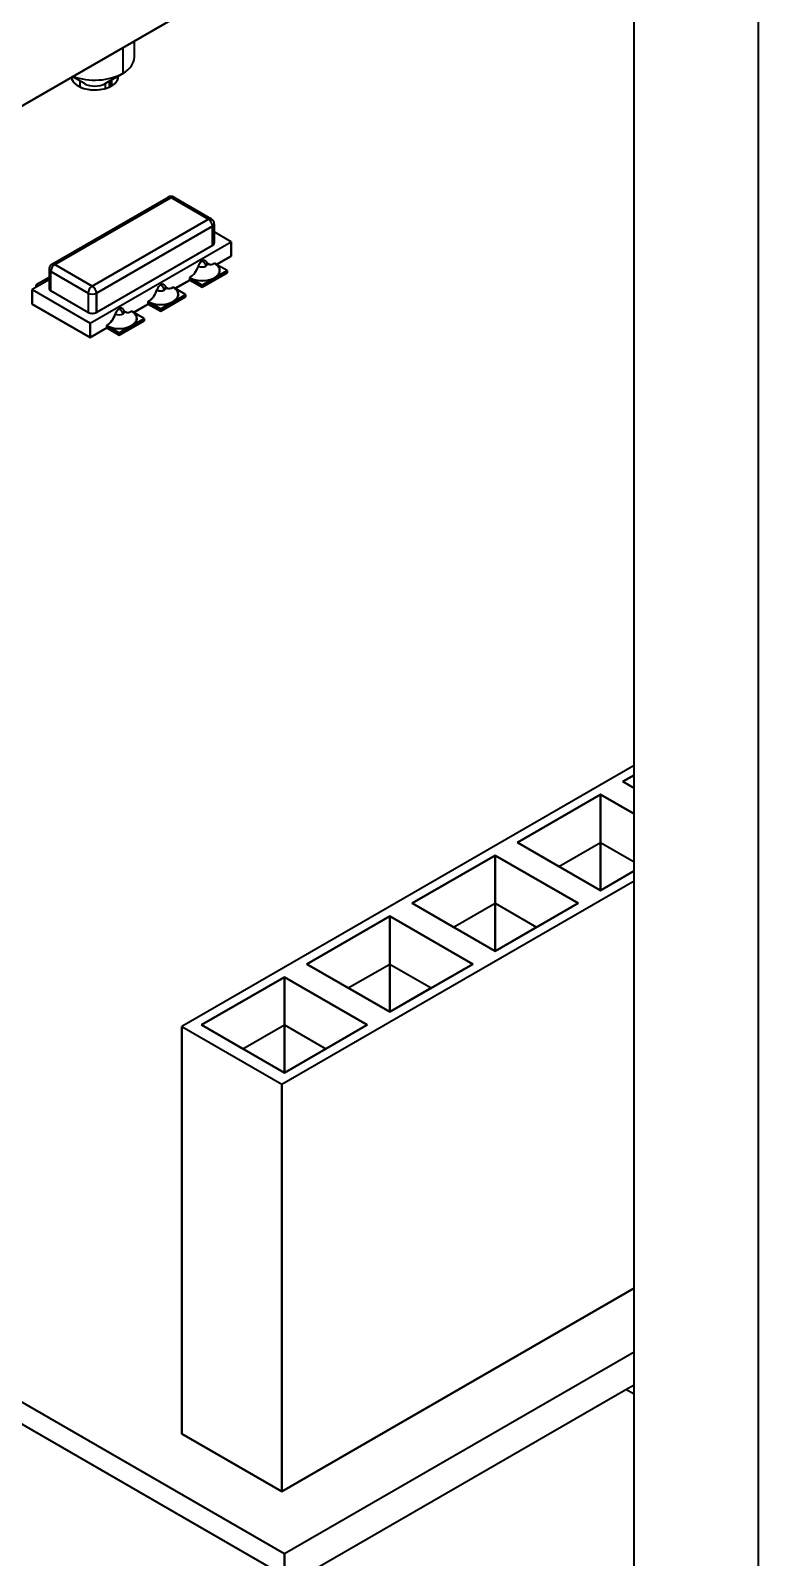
# Model space of a CAD drawing. Extents: x 146 to 1134, y 78 to 926.
# Drawn here: x 807.11 to 819.52, y 819.97 to 846.01 of the extents above; entities that cross this region are included whole.
import ezdxf

# ---------------------------------------------------------------- set-up
doc = ezdxf.new("R2010")
doc.units = 0

msp = doc.modelspace()

# ---------------------------------------------------------------- linework, layer by layer
at = {"color": 7, "lineweight": 35}
for p, q in [((819.524, 806.836), (819.524, 856.524)), ((817.403, 803.978), (817.403, 855.299)), ((795.58, 838.153), (815.344, 849.564)), ((815.344, 849.564), (795.58, 838.153))]:
    msp.add_line(p, q, dxfattribs=at)
at = {"color": 7, "lineweight": 35, "ltscale": 0.006886}
msp.add_line((808.884, 845.559), (808.884, 845.834), dxfattribs=at)
at = {"color": 7, "lineweight": 35, "ltscale": 0.010921}
msp.add_line((808.686, 845.72), (808.686, 845.283), dxfattribs=at)
msp.add_line((808.686, 845.72), (808.686, 845.283), dxfattribs=at)
at = {"color": 7, "lineweight": 35, "ltscale": 0.008675}
for p, q in [((808.386, 845.11), (808.686, 845.283)), ((808.686, 845.283), (808.386, 845.11))]:
    msp.add_line(p, q, dxfattribs=at)
at = {"color": 7, "lineweight": 35, "ltscale": 0.000158721}
msp.add_line((808.609, 845.232), (808.609, 845.239), dxfattribs=at)
at = {"color": 7, "lineweight": 35, "ltscale": 0.005816}
msp.add_line((808.032, 845.11), (807.831, 845.226), dxfattribs=at)
at = {"color": 7, "lineweight": 35, "ltscale": 0.002501}
for p, q in [((807.959, 845.052), (807.959, 845.152)), ((808.459, 845.052), (808.459, 845.152))]:
    msp.add_line(p, q, dxfattribs=at)
at = {"color": 7, "lineweight": 35, "ltscale": 0.002118}
msp.add_line((808.386, 845.11), (808.386, 845.025), dxfattribs=at)
msp.add_line((808.386, 845.11), (808.386, 845.025), dxfattribs=at)
at = {"color": 7, "lineweight": 35, "ltscale": 0.002551}
for p, q in [((808.492, 845.171), (808.492, 845.069)), ((808.492, 845.069), (808.492, 845.171))]:
    msp.add_line(p, q, dxfattribs=at)
at = {"color": 7, "lineweight": 35, "ltscale": 0.057155}
for p, q in [((807.48, 842.029), (809.459, 843.172)), ((809.509, 843.167), (807.53, 842.024)), ((807.53, 842.024), (809.509, 843.167)), ((808.166, 841.657), (810.146, 842.8)), ((810.146, 842.8), (808.166, 841.657))]:
    msp.add_line(p, q, dxfattribs=at)
at = {"color": 7, "lineweight": 35, "ltscale": 0.018372}
for p, q in [((810.146, 842.8), (809.509, 843.167)), ((809.509, 843.167), (810.146, 842.8)), ((809.559, 843.172), (810.196, 842.805)), ((807.53, 842.024), (808.166, 841.657)), ((808.166, 841.657), (807.53, 842.024))]:
    msp.add_line(p, q, dxfattribs=at)
at = {"color": 7, "lineweight": 35, "ltscale": 0.057154}
for p, q in [((808.237, 841.534), (810.217, 842.677)), ((810.217, 842.677), (808.237, 841.534)), ((810.217, 842.351), (808.237, 841.208)), ((810.217, 842.351), (808.237, 841.208))]:
    msp.add_line(p, q, dxfattribs=at)
at = {"color": 7, "lineweight": 35, "ltscale": 0.008165}
for p, q in [((810.217, 842.677), (810.217, 842.351)), ((810.217, 842.351), (810.217, 842.677)), ((807.43, 841.942), (807.43, 841.616)), ((807.459, 841.575), (807.459, 841.902)), ((807.459, 841.575), (807.459, 841.902)), ((808.095, 841.534), (808.095, 841.208)), ((808.095, 841.534), (808.095, 841.208)), ((808.237, 841.534), (808.237, 841.208)), ((808.237, 841.208), (808.237, 841.534))]:
    msp.add_line(p, q, dxfattribs=at)
at = {"color": 7, "lineweight": 35, "ltscale": 0.008163}
msp.add_line((810.246, 842.718), (810.246, 842.391), dxfattribs=at)
at = {"color": 7, "lineweight": 35, "ltscale": 0.069403}
msp.add_line((808.131, 841.024), (810.535, 842.412), dxfattribs=at)
msp.add_line((808.131, 841.024), (810.535, 842.412), dxfattribs=at)
at = {"color": 7, "lineweight": 35, "ltscale": 0.008341}
for p, q in [((810.535, 842.412), (810.246, 842.579)), ((810.535, 842.412), (810.246, 842.579)), ((807.43, 841.762), (807.141, 841.595)), ((807.43, 841.762), (807.141, 841.595))]:
    msp.add_line(p, q, dxfattribs=at)
at = {"color": 7, "lineweight": 35, "ltscale": 0.006123}
for p, q in [((810.535, 842.412), (810.535, 842.167)), ((810.535, 842.167), (810.535, 842.412)), ((807.141, 841.595), (807.141, 841.35)), ((807.141, 841.35), (807.141, 841.595)), ((807.423, 841.799), (807.211, 841.677)), ((807.423, 841.799), (807.211, 841.677)), ((810.04, 841.677), (810.252, 841.799)), ((810.04, 841.677), (810.252, 841.799)), ((809.333, 841.269), (809.545, 841.391)), ((809.333, 841.269), (809.545, 841.391)), ((808.131, 840.779), (808.131, 841.024)), ((808.131, 841.024), (808.131, 840.779))]:
    msp.add_line(p, q, dxfattribs=at)
at = {"color": 7, "lineweight": 35, "ltscale": 0.007231}
for p, q in [((810.535, 842.167), (810.284, 842.022)), ((809.121, 841.35), (808.87, 841.206))]:
    msp.add_line(p, q, dxfattribs=at)
at = {"color": 7, "lineweight": 35, "ltscale": 0.007145}
for p, q in [((810.287, 842.024), (810.535, 842.167)), ((809.58, 841.616), (809.828, 841.759)), ((808.873, 841.208), (809.121, 841.35))]:
    msp.add_line(p, q, dxfattribs=at)
at = {"color": 7, "lineweight": 35, "ltscale": 0.01837}
for p, q in [((807.459, 841.902), (808.095, 841.534)), ((808.095, 841.534), (807.459, 841.902)), ((808.095, 841.208), (807.459, 841.575)), ((808.095, 841.208), (807.459, 841.575))]:
    msp.add_line(p, q, dxfattribs=at)
at = {"color": 7, "lineweight": 35, "ltscale": 0.012247}
for p, q in [((810.04, 841.636), (810.464, 841.881)), ((810.464, 841.881), (810.04, 841.636))]:
    msp.add_line(p, q, dxfattribs=at)
at = {"color": 7, "lineweight": 35, "ltscale": 0.000296841}
for p, q in [((810.09, 842.09), (810.079, 842.094)), ((808.676, 841.274), (808.664, 841.278))]:
    msp.add_line(p, q, dxfattribs=at)
at = {"color": 7, "lineweight": 35, "ltscale": 0.000602127}
for p, q in [((810.127, 842.052), (810.142, 842.033)), ((809.42, 841.644), (809.435, 841.624))]:
    msp.add_line(p, q, dxfattribs=at)
at = {"color": 7, "lineweight": 35, "ltscale": 0.0006216}
for p, q in [((810.164, 842.025), (810.14, 842.034)), ((809.457, 841.617), (809.433, 841.625)), ((808.75, 841.209), (808.726, 841.217))]:
    msp.add_line(p, q, dxfattribs=at)
at = {"color": 7, "lineweight": 35, "ltscale": 0.006125}
for p, q in [((810.464, 841.922), (810.252, 842.044)), ((810.464, 841.922), (810.252, 842.044)), ((809.828, 841.799), (810.04, 841.677)), ((809.828, 841.799), (810.04, 841.677)), ((809.828, 841.759), (810.04, 841.636)), ((810.04, 841.636), (809.828, 841.759)), ((809.121, 841.391), (809.333, 841.269)), ((809.121, 841.391), (809.333, 841.269)), ((809.121, 841.35), (809.333, 841.228)), ((809.333, 841.228), (809.121, 841.35)), ((809.545, 841.391), (809.757, 841.514)), ((809.545, 841.391), (809.757, 841.514)), ((808.838, 840.983), (809.05, 841.105)), ((808.838, 840.983), (809.05, 841.105))]:
    msp.add_line(p, q, dxfattribs=at)
at = {"color": 7, "lineweight": 35, "ltscale": 0.006124}
for p, q in [((810.252, 841.799), (810.464, 841.922)), ((810.252, 841.799), (810.464, 841.922)), ((809.757, 841.514), (809.545, 841.636)), ((809.757, 841.514), (809.545, 841.636)), ((809.05, 841.105), (808.838, 841.228)), ((809.05, 841.105), (808.838, 841.228)), ((808.626, 840.861), (808.838, 840.983)), ((808.626, 840.861), (808.838, 840.983))]:
    msp.add_line(p, q, dxfattribs=at)
at = {"color": 7, "lineweight": 35, "ltscale": 0.001021}
for p, q in [((810.464, 841.922), (810.464, 841.881)), ((810.464, 841.881), (810.464, 841.922)), ((807.211, 841.636), (807.211, 841.677)), ((807.211, 841.677), (807.211, 841.636)), ((809.828, 841.799), (809.828, 841.759)), ((809.828, 841.759), (809.828, 841.799)), ((810.04, 841.636), (810.04, 841.677)), ((810.04, 841.677), (810.04, 841.636)), ((809.121, 841.391), (809.121, 841.35)), ((809.121, 841.35), (809.121, 841.391)), ((809.757, 841.514), (809.757, 841.473)), ((809.757, 841.473), (809.757, 841.514)), ((809.05, 841.105), (809.05, 841.065)), ((809.05, 841.065), (809.05, 841.105)), ((809.333, 841.228), (809.333, 841.269)), ((809.333, 841.269), (809.333, 841.228)), ((808.413, 840.983), (808.413, 840.942)), ((808.413, 840.942), (808.413, 840.983)), ((808.626, 840.82), (808.626, 840.861)), ((808.626, 840.861), (808.626, 840.82))]:
    msp.add_line(p, q, dxfattribs=at)
at = {"color": 7, "lineweight": 35, "ltscale": 0.028578}
for p, q in [((807.141, 841.595), (808.131, 841.024)), ((807.141, 841.595), (808.131, 841.024)), ((808.131, 840.779), (807.141, 841.35)), ((807.141, 841.35), (808.131, 840.779))]:
    msp.add_line(p, q, dxfattribs=at)
at = {"color": 7, "lineweight": 35, "ltscale": 0.00102}
msp.add_line((807.211, 841.677), (807.247, 841.657), dxfattribs=at)
msp.add_line((807.211, 841.677), (807.247, 841.657), dxfattribs=at)
at = {"color": 7, "lineweight": 35, "ltscale": 0.000297765}
msp.add_line((809.383, 841.682), (809.372, 841.686), dxfattribs=at)
at = {"color": 7, "lineweight": 35, "ltscale": 0.007229}
msp.add_line((809.828, 841.759), (809.577, 841.614), dxfattribs=at)
at = {"color": 7, "lineweight": 35, "ltscale": 0.012248}
for p, q in [((809.333, 841.228), (809.757, 841.473)), ((809.757, 841.473), (809.333, 841.228)), ((808.626, 840.82), (809.05, 841.065)), ((809.05, 841.065), (808.626, 840.82))]:
    msp.add_line(p, q, dxfattribs=at)
at = {"color": 7, "lineweight": 35, "ltscale": 0.000603052}
msp.add_line((808.713, 841.235), (808.728, 841.216), dxfattribs=at)
at = {"color": 7, "lineweight": 35, "ltscale": 0.008164}
for p, q in [((808.413, 840.942), (808.131, 840.779)), ((808.131, 840.779), (808.413, 840.942))]:
    msp.add_line(p, q, dxfattribs=at)
at = {"color": 7, "lineweight": 35, "ltscale": 0.006122}
for p, q in [((808.413, 840.983), (808.626, 840.861)), ((808.413, 840.983), (808.626, 840.861)), ((808.413, 840.942), (808.626, 840.82)), ((808.626, 840.82), (808.413, 840.942))]:
    msp.add_line(p, q, dxfattribs=at)
at = {"color": 7, "lineweight": 35, "ltscale": 0.222598}
msp.add_line((817.403, 833.482), (809.692, 829.03), dxfattribs=at)
msp.add_line((817.403, 833.482), (809.692, 829.03), dxfattribs=at)
at = {"color": 7, "lineweight": 35, "ltscale": 0.005511}
for p, q in [((817.212, 833.205), (817.403, 833.315)), ((817.403, 833.315), (817.212, 833.205)), ((817.403, 833.094), (817.212, 833.205)), ((817.212, 833.205), (817.403, 833.094)), ((817.212, 833.205), (817.403, 833.094))]:
    msp.add_line(p, q, dxfattribs=at)
at = {"color": 7, "lineweight": 35, "ltscale": 0.040826}
for p, q in [((815.416, 832.168), (816.83, 832.984)), ((816.83, 832.984), (815.416, 832.168)), ((816.448, 831.131), (815.034, 830.314)), ((815.034, 830.314), (816.448, 831.131)), ((811.824, 830.094), (813.238, 830.91)), ((813.238, 830.91), (811.824, 830.094)), ((811.442, 829.873), (812.856, 829.057)), ((812.856, 829.057), (811.442, 829.873))]:
    msp.add_line(p, q, dxfattribs=at)
at = {"color": 7, "lineweight": 35, "ltscale": 0.016534}
for p, q in [((816.83, 832.984), (817.403, 832.654)), ((817.403, 832.654), (816.83, 832.984)), ((817.403, 831.682), (816.83, 831.351)), ((816.83, 831.351), (817.403, 831.682)), ((817.403, 831.682), (816.83, 831.351))]:
    msp.add_line(p, q, dxfattribs=at)
at = {"color": 7, "lineweight": 35, "ltscale": 0.020413}
for p, q in [((816.83, 832.984), (816.83, 832.168)), ((816.83, 832.168), (816.83, 832.984)), ((815.416, 832.168), (816.123, 831.759)), ((815.034, 830.314), (815.034, 831.131)), ((815.034, 831.131), (815.034, 830.314)), ((813.238, 830.91), (813.238, 830.094)), ((813.238, 830.094), (813.238, 830.91)), ((811.824, 830.094), (812.531, 829.686)), ((811.442, 829.873), (811.442, 829.057)), ((811.442, 829.057), (811.442, 829.873)), ((812.149, 828.649), (811.442, 828.24))]:
    msp.add_line(p, q, dxfattribs=at)
at = {"color": 7, "lineweight": 35, "ltscale": 0.040825}
for p, q in [((816.83, 831.351), (815.416, 832.168)), ((815.416, 832.168), (816.83, 831.351)), ((815.034, 831.947), (816.448, 831.131)), ((816.448, 831.131), (815.034, 831.947)), ((815.034, 830.314), (813.62, 831.131)), ((813.62, 831.131), (815.034, 830.314)), ((813.238, 830.91), (814.652, 830.094)), ((814.652, 830.094), (813.238, 830.91)), ((813.238, 829.277), (811.824, 830.094)), ((811.824, 830.094), (813.238, 829.277)), ((810.028, 829.057), (811.442, 829.873)), ((811.442, 829.873), (810.028, 829.057)), ((812.856, 829.057), (811.442, 828.24)), ((811.442, 828.24), (812.856, 829.057))]:
    msp.add_line(p, q, dxfattribs=at)
at = {"color": 7, "lineweight": 35, "ltscale": 0.020412}
for p, q in [((816.123, 831.759), (816.83, 832.168)), ((816.123, 831.759), (816.83, 832.168)), ((816.83, 831.351), (816.83, 832.168)), ((816.83, 832.168), (816.83, 831.351)), ((815.034, 831.947), (815.034, 831.131)), ((815.034, 831.131), (815.034, 831.947)), ((816.83, 831.351), (816.123, 831.759)), ((813.62, 831.131), (814.327, 830.722)), ((814.327, 830.722), (815.034, 831.131)), ((814.327, 830.722), (815.034, 831.131)), ((815.741, 830.722), (816.448, 831.131)), ((815.034, 830.314), (814.327, 830.722)), ((812.531, 829.686), (813.238, 830.094)), ((812.531, 829.686), (813.238, 830.094)), ((813.238, 830.094), (813.945, 829.686)), ((813.238, 829.277), (813.238, 830.094)), ((813.238, 830.094), (813.945, 829.686)), ((813.238, 830.094), (813.238, 829.277)), ((813.945, 829.686), (814.652, 830.094)), ((813.238, 829.277), (812.531, 829.686)), ((813.945, 829.686), (813.238, 829.277)), ((810.028, 829.057), (810.735, 828.649)), ((810.735, 828.649), (811.442, 829.057)), ((810.735, 828.649), (811.442, 829.057)), ((811.442, 828.24), (811.442, 829.057)), ((811.442, 829.057), (811.442, 828.24)), ((812.149, 828.649), (812.856, 829.057)), ((811.442, 828.24), (810.735, 828.649))]:
    msp.add_line(p, q, dxfattribs=at)
at = {"color": 7, "lineweight": 35, "ltscale": 0.016533}
msp.add_line((816.83, 832.168), (817.403, 831.837), dxfattribs=at)
msp.add_line((816.83, 832.168), (817.403, 831.837), dxfattribs=at)
at = {"color": 7, "lineweight": 35, "ltscale": 0.040824}
for p, q in [((813.62, 831.131), (815.034, 831.947)), ((815.034, 831.947), (813.62, 831.131)), ((814.652, 830.094), (813.238, 829.277)), ((813.238, 829.277), (814.652, 830.094)), ((811.442, 828.24), (810.028, 829.057)), ((810.028, 829.057), (811.442, 828.24))]:
    msp.add_line(p, q, dxfattribs=at)
at = {"color": 7, "lineweight": 35, "ltscale": 0.173404}
for p, q in [((811.396, 828.046), (817.403, 831.514)), ((811.396, 828.046), (817.403, 831.514)), ((817.403, 824.566), (811.396, 821.098)), ((811.396, 821.098), (817.403, 824.566))]:
    msp.add_line(p, q, dxfattribs=at)
at = {"color": 7, "lineweight": 35, "ltscale": 0.020414}
for p, q in [((815.034, 831.131), (815.741, 830.722)), ((815.034, 831.131), (815.741, 830.722)), ((815.741, 830.722), (815.034, 830.314)), ((811.442, 829.057), (812.149, 828.649)), ((811.442, 829.057), (812.149, 828.649))]:
    msp.add_line(p, q, dxfattribs=at)
at = {"color": 7, "lineweight": 35, "ltscale": 0.049193}
for p, q in [((809.692, 829.03), (811.396, 828.046)), ((809.692, 829.03), (811.396, 828.046)), ((811.396, 821.098), (809.692, 822.082)), ((809.692, 822.082), (811.396, 821.098))]:
    msp.add_line(p, q, dxfattribs=at)
at = {"color": 7, "lineweight": 35, "ltscale": 0.173709}
for p, q in [((809.692, 829.03), (809.692, 822.082)), ((809.692, 822.082), (809.692, 829.03)), ((811.396, 828.046), (811.396, 821.098)), ((811.396, 821.098), (811.396, 828.046))]:
    msp.add_line(p, q, dxfattribs=at)
at = {"color": 7, "lineweight": 35, "ltscale": 0.264422}
msp.add_line((811.442, 820.035), (802.282, 825.323), dxfattribs=at)
msp.add_line((811.442, 820.035), (802.282, 825.323), dxfattribs=at)
at = {"color": 7, "lineweight": 35, "ltscale": 0.274927}
msp.add_line((802.081, 825.072), (811.605, 819.573), dxfattribs=at)
at = {"color": 7, "lineweight": 35, "ltscale": 0.172077}
msp.add_line((817.403, 823.476), (811.442, 820.035), dxfattribs=at)
msp.add_line((817.403, 823.476), (811.442, 820.035), dxfattribs=at)
at = {"color": 7, "lineweight": 35, "ltscale": 0.004082}
msp.add_line((817.261, 822.839), (817.403, 822.921), dxfattribs=at)
at = {"color": 7, "lineweight": 35, "ltscale": 0.1633}
msp.add_line((811.605, 819.573), (817.261, 822.839), dxfattribs=at)
at = {"color": 7, "lineweight": 35, "ltscale": 0.004083}
msp.add_line((817.403, 822.758), (817.261, 822.839), dxfattribs=at)
msp.add_line((817.403, 822.758), (817.261, 822.839), dxfattribs=at)
at = {"color": 7, "lineweight": 35, "ltscale": 0.009186}
for p, q in [((811.442, 820.035), (811.442, 819.667)), ((811.442, 819.667), (811.442, 820.035))]:
    msp.add_line(p, q, dxfattribs=at)
at = {"color": 7, "lineweight": 35}
for points in [[(807.926, 845.069), (807.85, 845.13), (807.81, 845.215)], [(810.105, 841.998), (810.13, 842.047), (810.127, 842.052)], [(810.105, 841.998), (810.125, 842.016), (810.131, 842.039), (810.127, 842.052)], [(810.252, 842.044), (810.317, 841.988), (810.337, 841.947), (810.338, 841.902), (810.318, 841.856), (810.252, 841.799)], [(809.398, 841.59), (809.422, 841.639), (809.42, 841.644)], [(809.398, 841.59), (809.418, 841.607), (809.424, 841.631), (809.42, 841.644)], [(809.545, 841.636), (809.61, 841.579), (809.63, 841.538), (809.631, 841.494), (809.61, 841.448), (809.545, 841.391)], [(808.691, 841.182), (808.715, 841.231), (808.713, 841.235)], [(808.691, 841.182), (808.711, 841.199), (808.717, 841.223), (808.713, 841.235)], [(808.838, 841.228), (808.903, 841.171), (808.923, 841.13), (808.924, 841.086), (808.903, 841.04), (808.838, 840.983)]]:
    msp.add_lwpolyline(points, dxfattribs=at)
for centre, radius, start, end in [((807.964, 845.237), 0.155, 188.4673, 216.9009), ((808.056, 845.308), 0.272, 217.1937, 241.5473), ((808.162, 845.49), 0.483, 240.7225, 257.2742), ((808.209, 845.462), 0.395, 243.3521, 296.6479), ((808.209, 845.462), 0.395, 243.3521, 296.6479), ((808.207, 845.658), 0.656, 256.7304, 270.2188), ((808.212, 845.658), 0.656, 269.7812, 283.2696), ((808.256, 845.49), 0.483, 282.7258, 299.2775), ((808.362, 845.308), 0.272, 298.4527, 322.8063), ((808.46, 845.235), 0.15, 322.608, 359.0138), ((809.509, 843.085), 0.1, 60, 120), ((809.479, 843.126), 0.0502, 53.4408, 113.4381), ((809.479, 843.126), 0.0502, 53.4408, 113.4381), ((809.54, 843.126), 0.0502, 66.5619, 126.5592), ((809.54, 843.126), 0.0502, 66.5619, 126.5592), ((810.176, 842.759), 0.0502, 66.5619, 126.5592), ((810.176, 842.759), 0.0502, 66.5619, 126.5592), ((810.059, 842.668), 0.158, 3.3592, 56.6408), ((810.059, 842.668), 0.158, 3.3592, 56.6408), ((810.146, 842.718), 0.1, 360, 60), ((810.196, 842.724), 0.0502, 293.4408, 353.4381), ((810.196, 842.724), 0.0502, 293.4408, 353.4381), ((810.198, 842.396), 0.0486, 292.7261, 354.6509), ((810.196, 842.397), 0.0502, 293.4408, 353.4381), ((807.479, 841.948), 0.0502, 186.5619, 246.5592), ((807.479, 841.948), 0.0502, 186.5619, 246.5592), ((807.53, 841.942), 0.1, 120, 180), ((807.616, 841.892), 0.158, 123.3592, 176.6408), ((807.616, 841.892), 0.158, 123.3592, 176.6408), ((807.499, 841.983), 0.0502, 53.4408, 113.4381), ((807.499, 841.983), 0.0502, 53.4408, 113.4381), ((809.625, 842.101), 0.364, 303.888, 343.5683), ((809.665, 842.06), 0.307, 302.026, 324.695), ((809.608, 842.112), 0.384, 323.2333, 342.7668), ((810.126, 841.954), 0.158, 123.3675, 163.634), ((810.133, 841.949), 0.166, 142.9807, 162.8802), ((810.04, 842.128), 0.145, 243.3592, 296.6408), ((810.04, 842.127), 0.145, 243.3013, 296.7176), ((810.108, 841.973), 0.131, 121.2263, 144.5098), ((810.072, 842.038), 0.0573, 83.0914, 123.8739), ((810.07, 842.044), 0.0502, 66.5098, 126.469), ((809.953, 841.954), 0.158, 16.366, 56.6326), ((809.953, 841.954), 0.158, 16.366, 56.6326), ((810.038, 842.002), 0.102, 29.1235, 59.715), ((810.185, 842.141), 0.117, 248.7385, 305.0714), ((810.181, 842.154), 0.13, 262.3405, 302.9121), ((810.155, 841.865), 0.204, 37.1937, 61.5473), ((810.155, 841.979), 0.204, 298.4527, 322.8063), ((810.228, 841.92), 0.112, 0.9862, 37.392), ((810.228, 841.924), 0.112, 322.6629, 359.0225), ((807.502, 841.642), 0.175, 116.5658, 156.6813), ((807.461, 841.668), 0.127, 143.8222, 160.2259), ((807.521, 841.62), 0.204, 118.4527, 142.8063), ((807.478, 841.62), 0.0486, 185.3491, 247.2739), ((807.479, 841.621), 0.0502, 186.5619, 246.5592), ((808.253, 841.525), 0.158, 123.3592, 176.6408), ((808.253, 841.525), 0.158, 123.3592, 176.6408), ((808.079, 841.525), 0.158, 3.3592, 56.6408), ((808.079, 841.525), 0.158, 3.3592, 56.6408), ((809.419, 841.545), 0.158, 123.3675, 163.634), ((809.426, 841.541), 0.166, 142.9721, 162.8797), ((809.401, 841.565), 0.131, 121.2263, 144.5098), ((809.365, 841.629), 0.0574, 83.0319, 123.7624), ((809.363, 841.636), 0.0502, 66.5098, 126.469), ((809.246, 841.545), 0.158, 16.366, 56.6326), ((809.246, 841.545), 0.158, 16.366, 56.6326), ((809.331, 841.594), 0.102, 29.1235, 59.715), ((809.477, 841.732), 0.117, 248.7385, 305.0714), ((809.474, 841.746), 0.13, 262.3405, 302.9121), ((809.448, 841.457), 0.204, 37.1937, 61.5473), ((810.04, 842.221), 0.473, 243.3013, 296.7176), ((810.005, 842.115), 0.362, 240.7225, 257.2742), ((810.038, 842.241), 0.492, 256.7304, 270.2188), ((810.042, 842.241), 0.492, 269.7812, 283.2696), ((810.075, 842.115), 0.362, 282.7258, 299.2775), ((808.166, 841.675), 0.158, 243.3592, 296.6408), ((808.166, 841.675), 0.158, 243.3592, 296.6408), ((809.333, 841.813), 0.473, 243.3013, 296.7176), ((808.918, 841.693), 0.364, 303.888, 343.5683), ((808.958, 841.652), 0.307, 302.026, 324.695), ((809.298, 841.707), 0.362, 240.7225, 257.2742), ((808.901, 841.704), 0.384, 323.2333, 342.7668), ((809.331, 841.833), 0.492, 256.7304, 270.2188), ((809.333, 841.72), 0.145, 243.3592, 296.6408), ((809.333, 841.719), 0.145, 243.3013, 296.7176), ((809.335, 841.833), 0.492, 269.7812, 283.2696), ((809.368, 841.707), 0.362, 282.7258, 299.2775), ((809.448, 841.57), 0.204, 298.4527, 322.8063), ((809.521, 841.512), 0.112, 0.9862, 37.392), ((809.521, 841.516), 0.112, 322.608, 359.0138), ((808.161, 841.332), 0.141, 242.0119, 271.82), ((808.166, 841.349), 0.158, 243.3592, 296.6408), ((808.17, 841.332), 0.141, 268.18, 297.9881), ((808.211, 841.285), 0.364, 303.888, 343.5683), ((808.194, 841.295), 0.384, 323.2333, 342.7668), ((808.626, 841.311), 0.145, 243.3592, 296.6408), ((808.626, 841.311), 0.145, 243.3013, 296.7176), ((808.712, 841.137), 0.158, 123.3675, 163.634), ((808.719, 841.133), 0.166, 142.9721, 162.8797), ((808.694, 841.157), 0.131, 121.2506, 144.5441), ((808.658, 841.221), 0.0574, 83.0319, 123.7624), ((808.656, 841.228), 0.0502, 66.5098, 126.4691), ((808.539, 841.137), 0.158, 16.366, 56.6326), ((808.539, 841.137), 0.158, 16.366, 56.6326), ((808.624, 841.186), 0.102, 29.1235, 59.715), ((808.77, 841.324), 0.117, 248.7385, 305.0714), ((808.767, 841.337), 0.13, 262.3405, 302.9121), ((808.741, 841.049), 0.204, 37.1937, 61.5473), ((808.813, 841.104), 0.112, 0.9862, 37.392), ((808.813, 841.107), 0.112, 322.6629, 359.0225), ((808.591, 841.299), 0.362, 240.7225, 257.2742), ((808.625, 841.405), 0.473, 243.3013, 296.7176), ((808.25, 841.244), 0.307, 302.026, 324.695), ((808.624, 841.424), 0.492, 256.7304, 270.2188), ((808.627, 841.424), 0.492, 269.7812, 283.2696), ((808.661, 841.299), 0.362, 282.7258, 299.2775), ((808.741, 841.162), 0.204, 298.4527, 322.8063)]:
    msp.add_arc(centre, radius, start, end, dxfattribs=at)
for centre, major_axis, start_param, end_param in [((808.209, 845.559), (0.675, 0), 5.497787, 6.283185), ((808.209, 845.559), (0.675, 0), 5.497787, 6.283185), ((808.209, 845.559), (0.675, 0), 4.135542, 5.497787), ((808.209, 845.559), (0.675, 0), 4.135542, 5.497787), ((808.209, 845.232), (0.4, 0), 3.926991, 6.310184)]:
    msp.add_ellipse(centre, major_axis=major_axis, ratio=0.57735, start_param=start_param, end_param=end_param, dxfattribs=at)

doc.saveas('drawing.dxf')
